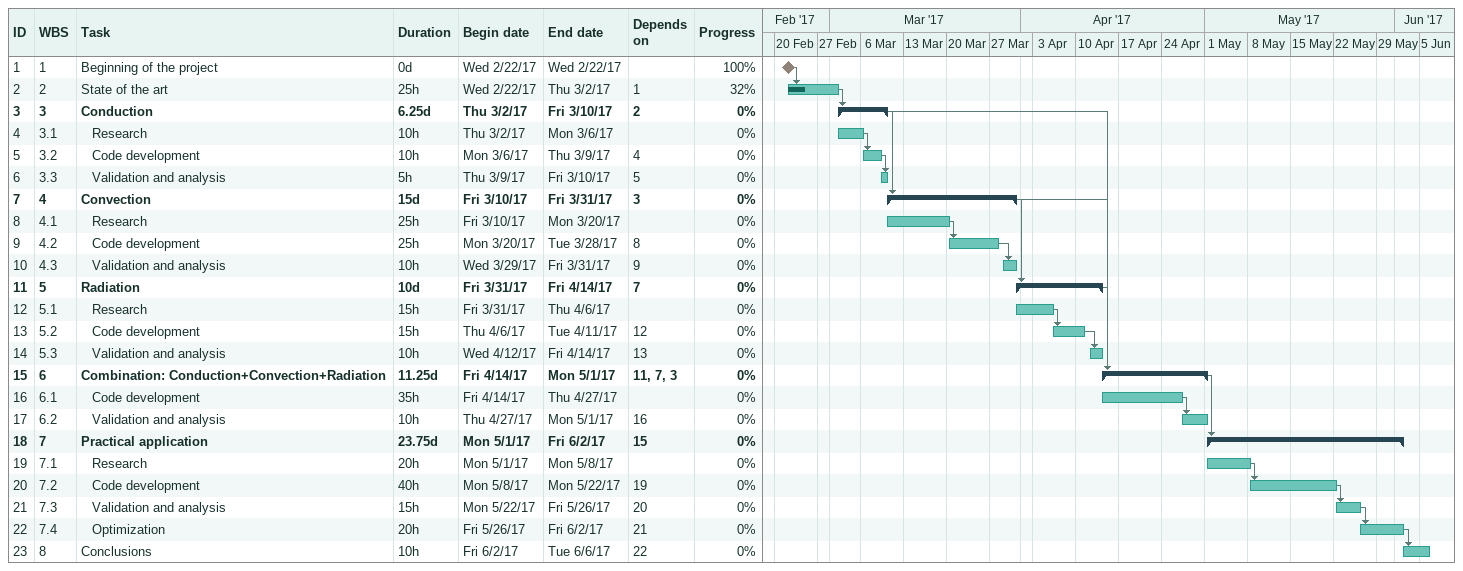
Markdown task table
| ID | WBS | Task | Duration | Start | Finish | Predecessors | % complete |
|---|---|---|---|---|---|---|---|
| 1 | 1 | Beginning of the project | 0d | 2017-02-22 | 2017-02-22 |  | 100 |
| 2 | 2 | State of the art | 25h | 2017-02-22 | 2017-03-02 | 1 | 32 |
| 3 | 3 | **Conduction** | 6.25d | 2017-03-02 | 2017-03-10 | 2 | 0 |
| 4 | 3.1 | Research | 10h | 2017-03-02 | 2017-03-06 |  | 0 |
| 5 | 3.2 | Code development | 10h | 2017-03-06 | 2017-03-09 | 4 | 0 |
| 6 | 3.3 | Validation and analysis | 5h | 2017-03-09 | 2017-03-10 | 5 | 0 |
| 7 | 4 | **Convection** | 15d | 2017-03-10 | 2017-03-31 | 3 | 0 |
| 8 | 4.1 | Research | 25h | 2017-03-10 | 2017-03-20 |  | 0 |
| 9 | 4.2 | Code development | 25h | 2017-03-20 | 2017-03-28 | 8 | 0 |
| 10 | 4.3 | Validation and analysis | 10h | 2017-03-29 | 2017-03-31 | 9 | 0 |
| 11 | 5 | **Radiation** | 10d | 2017-03-31 | 2017-04-14 | 7 | 0 |
| 12 | 5.1 | Research | 15h | 2017-03-31 | 2017-04-06 |  | 0 |
| 13 | 5.2 | Code development | 15h | 2017-04-06 | 2017-04-11 | 12 | 0 |
| 14 | 5.3 | Validation and analysis | 10h | 2017-04-12 | 2017-04-14 | 13 | 0 |
| 15 | 6 | **Combination: Conduction+Convection+Radiation** | 11.25d | 2017-04-14 | 2017-05-01 | 11, 7, 3 | 0 |
| 16 | 6.1 | Code development | 35h | 2017-04-14 | 2017-04-27 |  | 0 |
| 17 | 6.2 | Validation and analysis | 10h | 2017-04-27 | 2017-05-01 | 16 | 0 |
| 18 | 7 | **Practical application** | 23.75d | 2017-05-01 | 2017-06-02 | 15 | 0 |
| 19 | 7.1 | Research | 20h | 2017-05-01 | 2017-05-08 |  | 0 |
| 20 | 7.2 | Code development | 40h | 2017-05-08 | 2017-05-22 | 19 | 0 |
| 21 | 7.3 | Validation and analysis | 15h | 2017-05-22 | 2017-05-26 | 20 | 0 |
| 22 | 7.4 | Optimization | 20h | 2017-05-26 | 2017-06-02 | 21 | 0 |
| 23 | 8 | Conclusions | 10h | 2017-06-02 | 2017-06-06 | 22 | 0 |
